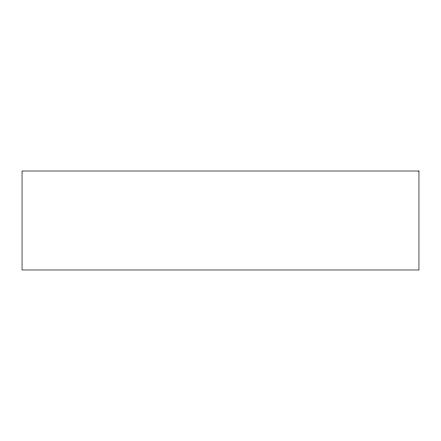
<?xml version="1.0" encoding="UTF-8"?>
<svg xmlns="http://www.w3.org/2000/svg" width="441" height="441" viewBox="0 0 441 441"><rect width="100%" height="100%" fill="white"/><g stroke="black" fill="none" stroke-linecap="round" stroke-linejoin="round"><path stroke-width="0.66" d="M418.95 171.014L22.05 171.014L22.05 269.986L418.95 269.986L418.95 171.014"/></g></svg>
